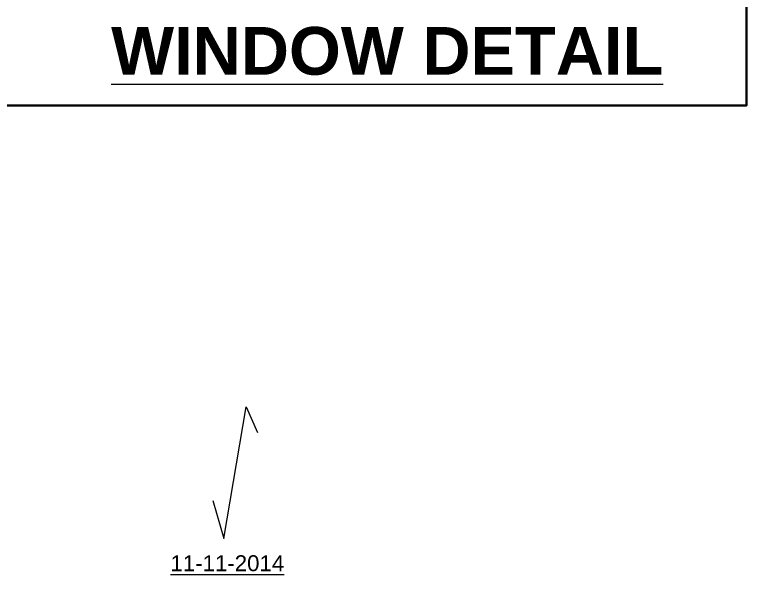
# Model space of a CAD drawing. Header units: millimetres. Extents: x 1898 to 3725, y 783 to 1532.
# Drawn here: x 3065.9 to 3079.69, y 1039.14 to 1049.69 of the extents above; entities that cross this region are included whole.
import ezdxf

# ---------------------------------------------------------------- set-up
doc = ezdxf.new("R2010")
doc.units = ezdxf.units.MM
doc.layers.get('Defpoints').update_dxf_attribs({"lineweight": 15})
doc.layers.add('TEXT', color=7, linetype='Continuous', lineweight=15)
doc.layers.add('Wall', color=7, linetype='Continuous', lineweight=30)
doc.styles.add('L120', font='arial.ttf', dxfattribs={"height": 0.6})

msp = doc.modelspace()

# ---------------------------------------------------------------- linework, layer by layer
at = {"layer": 'Defpoints', "linetype": 'Continuous'}
for p, q in [((3069.8454, 1039.8182), (3070.2662, 1042.2986)), ((3070.2662, 1042.2986), (3070.4765, 1041.8151)), ((3069.635, 1040.5329), (3069.8454, 1039.8182))]:
    msp.add_line(p, q, dxfattribs=at)
at = {"layer": 'Wall', "ltscale": 0.05}
msp.add_lwpolyline([(3079.6911, 1066.4454), (3052.1141, 1066.4454), (3052.1141, 1047.9795), (3079.6911, 1047.9795)], close=True, dxfattribs=at)

# ---------------------------------------------------------------- texts
at = {"layer": 'Defpoints', "ltscale": 0.05, "insert": (3068.8387, 1039.5033), "char_height": 0.3, "width": 8.112984, "attachment_point": 1, "style": 'L120'}
msp.add_mtext('{\\L11-11-2014}', dxfattribs=at)
at = {"layer": 'TEXT', "ltscale": 0.05, "insert": (3067.7209, 1049.4602), "char_height": 0.9, "width": 19.753087, "attachment_point": 1, "style": 'L120'}
msp.add_mtext('{\\fArial|b1|i0|c0|p34;\\LWINDOW DETAIL}', dxfattribs=at)

doc.saveas('drawing.dxf')
